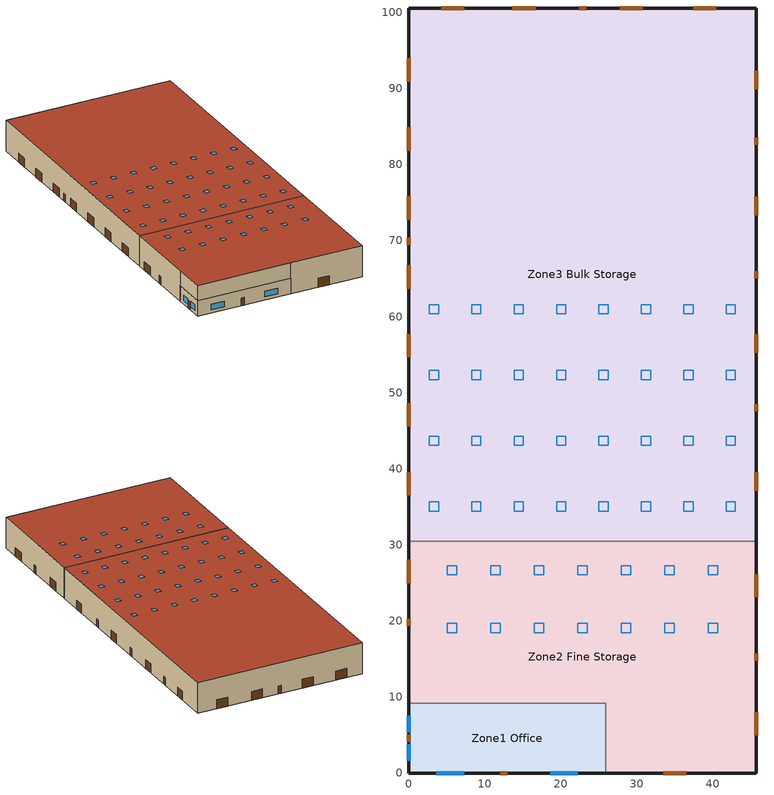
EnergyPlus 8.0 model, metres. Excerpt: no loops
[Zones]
Zone1 Office
 floor ground (ext_slab_6in): 25.91,9.14 25.91,0 0,0 0,9.14 z0
 wall outside (nonres_ext_wall): 0,9.14 0,0 25.91,0 z0:4.27
 wall to Zone2 Fine Storage (Interior Wall): 25.91,0 25.91,9.14 0,9.14 z0:4.27
 window (Window_U_0.45_SHGC_0.38): 3.66,0 7.31,0 / 18.59,0 22.25,0 / 0,7.52 0,5.39 / 0,3.76 0,1.62 z0.91:2.44
 door (Swinging Door_con): 12.04,0 12.95,0 / 0,5.03 0,4.11 z0:2.13
 ceiling to Zone2 Fine Storage (InsulatedCeiling): 25.91,0 25.91,9.14 0,9.14 0,0 z4.27
Zone2 Fine Storage
 floor ground (ext_slab_6in): 45.72,30.48 45.72,0 25.91,0 25.91,9.14 0,9.14 0,30.48 z0
 wall outside (nonres_ext_wall): 25.91,0 45.72,0 45.72,30.48 / 0,30.48 0,9.14 z0:8.53; 0,9.14 0,0 25.91,0 z4.27:8.53
 door (Overhead Door_con): 33.48,0 36.53,0 / 45.72,4.94 45.72,7.99 / 45.72,23.09 45.72,26.14 / 0,28.02 0,24.97 z0:2.44
 door (Swinging Door_con): 0,20.27 0,19.35 / 45.72,14.78 45.72,15.7 z0:2.13
 roof outside (nonres_roof): 45.72,0 45.72,30.48 0,30.48 0,0 z8.53
 skylight (Window_U_0.50_SHGC_0.40): 10.82,18.44 12.04,18.44 12.04,19.66 10.82,19.66 z8.53; 16.54,18.44 17.75,18.44 17.75,19.66 16.54,19.66 z8.53; 22.25,18.44 23.47,18.44 23.47,19.66 22.25,19.66 z8.53; 27.97,18.44 29.18,18.44 29.18,19.66 27.97,19.66 z8.53; 33.68,18.44 34.9,18.44 34.9,19.66 33.68,19.66 z8.53; 39.4,18.44 40.61,18.44 40.61,19.66 39.4,19.66 z8.53; 39.4,26.06 40.61,26.06 40.61,27.28 39.4,27.28 z8.53; 33.68,26.06 34.9,26.06 34.9,27.28 33.68,27.28 z8.53; 27.97,26.06 29.18,26.06 29.18,27.28 27.97,27.28 z8.53; 22.25,26.06 23.47,26.06 23.47,27.28 22.25,27.28 z8.53; 16.54,26.06 17.75,26.06 17.75,27.28 16.54,27.28 z8.53; 10.82,26.06 12.04,26.06 12.04,27.28 10.82,27.28 z8.53; 5.11,26.06 6.32,26.06 6.32,27.28 5.11,27.28 z8.53; 5.11,18.44 6.32,18.44 6.32,19.66 5.11,19.66 z8.53
Zone3 Bulk Storage
 floor ground (ext_slab_6in): 45.72,100.58 45.72,30.48 0,30.48 0,100.58 z0
 wall outside (semiheated_ext_wall): 45.72,30.48 45.72,100.58 0,100.58 0,30.48 z0:8.53
 wall to Zone2 Fine Storage (semiheated_ext_wall): 45.72,30.48 0,30.48 z0:8.53
 door (Overhead Door_semi): 0,93.95 0,90.9 / 0,84.88 0,81.83 / 0,75.82 0,72.77 / 0,66.75 0,63.7 / 0,57.68 0,54.63 / 0,48.61 0,45.57 / 0,39.55 0,36.5 / 45.72,37.09 45.72,39.53 / 45.72,55.27 45.72,57.71 / 45.72,73.32 45.72,75.75 / 45.72,89.89 45.72,92.33 / 40.44,100.58 37.39,100.58 / 30.77,100.58 27.72,100.58 / 16.69,100.58 13.64,100.58 / 7.32,100.58 4.27,100.58 z0:2.44
 door (Swinging Door_semi): 45.72,47.55 45.72,48.46 / 45.72,65.07 45.72,65.99 / 45.72,82.6 45.72,83.51 / 23.35,100.58 22.44,100.58 / 0,70.35 0,69.43 z0:2.13
 roof outside (semiheated_roof): 0,100.58 0,30.48 45.72,30.48 45.72,100.58 z8.53
 skylight (Window_U_0.98_SHGC_0.68): 2.71,34.44 3.93,34.44 3.93,35.66 2.71,35.66 z8.53; 2.71,43.08 3.93,43.08 3.93,44.3 2.71,44.3 z8.53; 2.71,60.35 3.93,60.35 3.93,61.57 2.71,61.57 z8.53; 41.76,43.08 42.97,43.08 42.97,44.3 41.76,44.3 z8.53; 41.76,34.44 42.97,34.44 42.97,35.66 41.76,35.66 z8.53; 41.76,60.35 42.97,60.35 42.97,61.57 41.76,61.57 z8.53; 41.76,51.71 42.97,51.71 42.97,52.93 41.76,52.93 z8.53; 36.18,34.44 37.4,34.44 37.4,35.66 36.18,35.66 z8.53; 36.18,43.08 37.4,43.08 37.4,44.3 36.18,44.3 z8.53; 36.18,51.71 37.4,51.71 37.4,52.93 36.18,52.93 z8.53; 36.18,60.35 37.4,60.35 37.4,61.57 36.18,61.57 z8.53; 30.6,51.71 31.82,51.71 31.82,52.93 30.6,52.93 z8.53; 30.6,43.08 31.82,43.08 31.82,44.3 30.6,44.3 z8.53; 30.6,60.35 31.82,60.35 31.82,61.57 30.6,61.57 z8.53; 30.6,34.44 31.82,34.44 31.82,35.66 30.6,35.66 z8.53; 25.02,60.35 26.24,60.35 26.24,61.57 25.02,61.57 z8.53; 25.02,51.71 26.24,51.71 26.24,52.93 25.02,52.93 z8.53; 25.02,43.08 26.24,43.08 26.24,44.3 25.02,44.3 z8.53; 25.02,34.44 26.24,34.44 26.24,35.66 25.02,35.66 z8.53; 19.44,60.35 20.66,60.35 20.66,61.57 19.44,61.57 z8.53; 19.44,34.44 20.66,34.44 20.66,35.66 19.44,35.66 z8.53; 19.44,51.71 20.66,51.71 20.66,52.93 19.44,52.93 z8.53; 19.44,43.08 20.66,43.08 20.66,44.3 19.44,44.3 z8.53; 13.87,34.44 15.09,34.44 15.09,35.66 13.87,35.66 z8.53; 13.87,43.08 15.09,43.08 15.09,44.3 13.87,44.3 z8.53; 2.71,51.71 3.93,51.71 3.93,52.93 2.71,52.93 z8.53; 13.87,60.35 15.09,60.35 15.09,61.57 13.87,61.57 z8.53; 8.29,34.44 9.51,34.44 9.51,35.66 8.29,35.66 z8.53; 8.29,43.08 9.51,43.08 9.51,44.3 8.29,44.3 z8.53; 8.29,60.35 9.51,60.35 9.51,61.57 8.29,61.57 z8.53; 13.87,51.71 15.09,51.71 15.09,52.93 13.87,52.93 z8.53; 8.29,51.71 9.51,51.71 9.51,52.93 8.29,52.93 z8.53
[Building]
Warehouse: North Axis {deg}=90; Terrain=Urban; Loads Convergence Tolerance Value=0.04; Temperature Convergence Tolerance Value {deltaC}=0.4; Solar Distribution=FullExterior; Maximum Number of Warmup Days=25; Minimum Number of Warmup Days=6
[Site:Location]
Site:Location=Denver-Aurora-Buckley.AFB_CO_USA WMO=724695; Latitude {N+ S-}=39.72; Longitude {W- E+}=-104.75; Time Zone Relative to GMT {GMT+/-}=-7; Elevation {m}=1726
[SizingPeriod:DesignDay] Day of Month=21; Dry-Bulb Temperature Range Modifier Type=DefaultMultipliers; Humidity Condition Type=Wetbulb; Barometric Pressure {Pa}=82237; Rain {Yes/No}=No; Snow on ground {Yes/No}=No; Daylight Savings Time Indicator=No
Name | Month | Day Type | Maximum Dry-Bulb Temperature {C} | Daily Dry-Bulb Temperature Range {C} | Wetbulb at Maximum Dry-Bulb {C} | Wind Speed {m/s} design conditions vs. traditional 6.71 m/s (15 mph) | Wind Direction {Degrees; N=0, S=180} | Solar Model Indicator | Clearness {0.0 to 1.1} | Wind Speed {m/s} design conditions vs. traditional 3.35 m/s (7mph) | ASHRAE Clear Sky Optical Depth for Beam Irradiance (taub) | ASHRAE Clear Sky Optical Depth for Diffuse Irradiance (taud)
Denver-Aurora-Buckley.AFB_CO_USA Ann Htg 99.6% Condns DB | 12 | WinterDesignDay | -17.9 | 0 | -17.9 | 2.5 | 180 | ASHRAEClearSky | 0
Denver-Aurora-Buckley.AFB_CO_USA Ann Clg .4% Condns DB=>MWB | 7 | SummerDesignDay | 33.9 | 14.8 | 15 |  | 30 | ASHRAETau |  | 3.6 | 0.423 | 2.02
[Site:GroundTemperature:BuildingSurface]
12.68, 12.62, 12.65, 12.65, 13.46, 20.37, 21.76, 21.22, 18.64, 13.56, 12.94, 12.75
[Site:WaterMainsTemperature]
Calculation Method=Correlation; Annual Average Outdoor Air Temperature {C}=9.95; Maximum Difference In Monthly Average Outdoor Air Temperatures {deltaC}=23.7
[Material]
Name | Roughness | Thickness {m} | Conductivity {W/m-K} | Density {kg/m3} | Specific Heat {J/kg-K} | Thermal Absorptance | Solar Absorptance | Visible Absorptance | Absorptance:Thermal | Absorptance:Solar
Bulk Storage Products Material | Rough | 2.4384 | 1.442 | 200.231 | 836.8 | 0.9 | 0.7 | 0.7
Steel Frame/Cavity | MediumRough | 0.0889002 | 0.0841162 | 641.379 | 502.08 | 0.9 | 0.7 | 0.7
Interior Wall Addi Insul | MediumRough | 2.54001e-08 | 0.04326 | 22.4258 | 836.8 | 0.9 | 0.7 | 0.7
F07 25mm stucco | Smooth | 0.0254 | 0.72 | 1856 | 840 | 0.9 | 0.7 | 0.7
F08 Metal surface | Smooth | 0.0008 | 45.28 | 7824 | 500
F08 Metal roof surface | Smooth | 0.0008 | 45.28 | 7824 | 500 |  |  |  | 0.9 | 0.77
G01 16mm gypsum board | MediumSmooth | 0.0159 | 0.16 | 800 | 1090
150mm Normalweight concrete floor | MediumRough | 0.1524 | 2.31 | 2322 | 832
[Material:NoMass]
Opaque Door panel_con; Opaque Door panel_semi: MediumRough, 0.475676, 0.9, 0.7, 0.7
Overhead Door_semi Panel: MediumRough, 0.488889, 0.9, 0.7, 0.7
Overhead Door_con Panel: MediumRough, 0.567742, 0.9, 0.7, 0.7
Nonres_Roof_Insulation: MediumSmooth, 4.62235, 0.9, 0.7, 0.7
Semiheated_Roof_Insulation: MediumSmooth, 1.98443, 0.9, 0.7, 0.7
Nonres_Exterior_Wall_Insulation: MediumSmooth, 3.29314, 0.9, 0.7, 0.7
Semiheated_Exterior_Wall_Insulation: MediumSmooth, 1.32943, 0.9, 0.7, 0.7
[Construction]
ext_slab_6in: 150mm Normalweight concrete floor
nonres_roof: F08 Metal roof surface, Nonres_Roof_Insulation
semiheated_roof: F08 Metal roof surface, Semiheated_Roof_Insulation
nonres_ext_wall: F08 Metal surface, Nonres_Exterior_Wall_Insulation, G01 16mm gypsum board
semiheated_ext_wall: F08 Metal surface, Semiheated_Exterior_Wall_Insulation, G01 16mm gypsum board
Window_U_0.98_SHGC_0.68: REF B CLEAR HI 6MM
Window_U_0.50_SHGC_0.40: Glass_2052_LayerAvg, Gap_1_W_0_0038, Glass_2027F_LayerAvg
Swinging Door_con: Opaque Door panel_con
Swinging Door_semi: Opaque Door panel_semi
Overhead Door_semi: Overhead Door_semi Panel
Overhead Door_con: Overhead Door_con Panel
Bulk Storage Products: Bulk Storage Products Material
Interior Wall: F07 25mm stucco, G01 16mm gypsum board, Interior Wall Addi Insul, Steel Frame/Cavity, G01 16mm gypsum board
InsulatedCeiling: Interior Wall Addi Insul, G01 16mm gypsum board
[CONSTRUCTION]
Window_U_0.45_SHGC_0.38, Glass_2532_LayerAvg, Gap_1_W_0_0127, Glass_102_LayerAvg
[WindowMaterial:Glazing] Optical Data Type=SpectralAverage
Name | Thickness {m} | Solar Transmittance at Normal Incidence | Front Side Solar Reflectance at Normal Incidence | Back Side Solar Reflectance at Normal Incidence | Visible Transmittance at Normal Incidence | Front Side Visible Reflectance at Normal Incidence | Back Side Visible Reflectance at Normal Incidence | Infrared Transmittance at Normal Incidence | Front Side Infrared Hemispherical Emissivity | Back Side Infrared Hemispherical Emissivity | Conductivity {W/m-K} | Layer name : CLEAR_3.DAT | Thickness | Solar Transmittance | Solar Front Reflectance | Solar Back Reflectance | Visible Transmittance | Visible Front Reflectance | Visible Back reflectance | IR Transmittance | Front Emissivity | Back Emissivity | Conductivity | Layer name : 86SGP-G.CIG | Layer name : LoE270-4.CIG | Layer name : V51 SR CDF.CPF (Window_U_0.45_SHGC_0.38)
REF B CLEAR HI 6MM | 0.006 | 0.24 | 0.16 | 0.32 | 0.3 | 0.16 | 0.29 | 0 | 0.84 | 0.6 | 0.9
 |  |  |  |  |  |  |  |  |  |  |  | Glass_102_LayerAvg | 0.003048 | 0.833848 | 0.0747638 | 0.0748545 | 0.89926 | 0.082563 | 0.082564 | 0 | 0.84 | 0.84 | 1
 |  |  |  |  |  |  |  |  |  |  |  |  | 0.00837 | 0.507767 | 0.054228 | 0.0544931 | 0.586833 | 0.05805 | 0.058397 | 0 | 0.84 | 0.84 | 1 | Glass_2052_LayerAvg
 |  |  |  |  |  |  |  |  |  |  |  |  | 0.004 | 0.369744 | 0.470069 | 0.340935 | 0.765222 | 0.0546 | 0.073741 | 0 | 0.03675 | 0.84 | 1 |  | Glass_2027F_LayerAvg
 |  |  |  |  |  |  |  |  |  |  |  |  | 0.00306 | 0.340824 | 0.226828 | 0.273232 | 0.543814 | 0.0766 | 0.079448 | 0 | 0.84 | 0.676 | 0.933 |  |  | Glass_2532_LayerAvg
[WindowMaterial:Gas] type=Air
Name | gap name - Air | thickness
 | Gap_1_W_0_0038 | 0.0038
 | Gap_1_W_0_0127 | 0.0127
[Zone] Type=1; Multiplier=1; Ceiling Height {m}=autocalculate; Volume {m3}=autocalculate; Floor Area {m2}=autocalculate; Part of Total Floor Area=Yes
Zone1 Office; Zone2 Fine Storage; Zone3 Bulk Storage
[Daylighting:Controls] Total Daylighting Reference Points=2; Lighting Control Type=2; Maximum Allowable Discomfort Glare Index=22; Minimum Input Power Fraction for Continuous Dimming Control=0.3; Minimum Light Output Fraction for Continuous Dimming Control=0.2; Number of Stepped Control Steps=3; Probability Lighting will be Reset When Needed in Manual Stepped Control=1
Name | X-Coordinate of First Reference Point {m} | Y-Coordinate of First Reference Point {m} | Z-Coordinate of First Reference Point {m} | X-Coordinate of Second Reference Point {m} | Y-Coordinate of Second Reference Point {m} | Z-Coordinate of Second Reference Point {m} | Fraction of Zone Controlled by First Reference Point | Fraction of Zone Controlled by Second Reference Point | Illuminance Setpoint at First Reference Point {lux} | Illuminance Setpoint at Second Reference Point {lux} | Glare Calculation Azimuth Angle of View Direction Clockwise from Zone y-Axis {deg}
Zone2 Fine Storage | 27.8892 | 24.9936 | 0.762 | 3.81 | 24.9936 | 0.762 | 0.25 | 0.25 | 300 | 300 | 0
Zone3 Bulk Storage | 22.9 | 48 | 0 | 22.9 | 34.7 | 0 | 0.25 | 0.25 | 200 | 200 | 0
Zone1 Office | 3.2675 | 4.5718 | 0.762 | 20.4216 | 4.5718 | 0.762 | 0.29 | 0.1 | 375 | 375 | 180
[InternalMass]
Bulk Storage Products Surface: Construction=Bulk Storage Products; Zone=Zone3 Bulk Storage; Surface Area {m2}=6028.45
[People]
Office People: Zone or ZoneList=Zone1 Office; Number of People Schedule=BLDG_OCC_SCH; Number of People Calculation Method=People; Number of People=5; Fraction Radiant=0.3; Sensible Heat Fraction=autocalculate; Activity Level Schedule=Office Activity Schedule; Mean Radiant Temperature Calculation Type=ZoneAveraged
[Lights] Design Level Calculation Method=Watts/Area; Return Air Fraction=0; Fraction Visible=0.18; Fraction Replaceable=1; Return Air Fraction Calculated from Plenum Temperature=No
Name | Zone or ZoneList | Schedule | Watts per Zone Floor Area {W/m2}2}, | Fraction Radiant
Office Lights | Zone1 Office | BLDG_LIGHT_OFFICE_SCH | 8.50349 | 0.37
Fine Storage Area Lights | Zone2 Fine Storage | BLDG_LIGHT_STORAGE_SCH | 7.4271 | 0.42
Bulk Storage Area Lights | Zone3 Bulk Storage | BLDG_LIGHT_STORAGE_SCH | 3.76737 | 0.42
[ElectricEquipment] Design Level Calculation Method=EquipmentLevel
Name | Zone or ZoneList | Schedule | Design Level {W}
Office Plug Load | Zone1 Office | Office_Plug_SCH | 1912.5
Bulk Storage  Plug Load | Zone3 Bulk Storage | Bulk Storage Plug Schedule | 8200.12
[Exterior:Lights] Control Option=AstronomicalClock
Name | Schedule | Design Level {W}
Exterior_Lights_a | Exterior_lighting_schedule_a | 113.8
Exterior_Lights_b | Exterior_lighting_schedule_b_2016 | 3955
Exterior_Lights_c | Exterior_lighting_schedule_c_2016 | 1004.9
[ZoneInfiltration:DesignFlowRate] Temperature Term Coefficient=0; Velocity Squared Term Coefficient=0
Name | Zone or ZoneList | Schedule | Design Flow Rate Calculation Method | Flow per Exterior Surface Area {m3/s-m2} | Constant Term Coefficient | Velocity Term Coefficient | Design Flow Rate {m3/s} | SCHEDULE | Design Volume Flow Rate {m3/s}
Office Infiltration | Zone1 Office | Office Infil Schedule | Flow/ExteriorArea | 0.000220198 | 0 | 0.224
Office Door Infiltration | Zone1 Office | INFIL_Door_Opening_SCH | Flow/Zone |  | 1 | 0 | 0.176508
Fine Storage Infiltration | Zone2 Fine Storage | Fine Sorage Infil Schedule | Flow/ExteriorArea | 0.000225765 | 0 | 0.224
Bulk Storage Infiltration | Zone3 Bulk Storage |  | Flow/Zone |  | 0 | 0.224 |  | Bulk Storage Infil_Base Schedule | 2.33023
[ZoneVentilation:DesignFlowRate] Zone or ZoneList=Zone3 Bulk Storage; Schedule=Always On Schedule; Design Flow Rate Calculation Method=Flow/Zone; Temperature Term Coefficient=0; Velocity Squared Term Coefficient=0; Delta Temperature {deltaC}=-100; Minimum Outdoor Temperature {C}=-100; Maximum Outdoor Temperature {C}=100; Maximum Wind Speed {m/s}=40
Name | Design Flow Rate {m3/s} | Ventilation Type | Fan Pressure Rise {Pa} | Fan Total Efficiency | Constant Term Coefficient | Velocity Term Coefficient | Minimum Indoor Temperature {C} | Maximum Indoor Temperature {C} | Design Volume Flow Rate {m3/s}w
Bulk Storage Ventilation-1 | 37.76 | Exhaust | 31.1361 | 0.51 | 1 | 0 | 29.4444 | 100
Bulk Storage Ventilation-2 |  | Natural |  | 1 | 0 | 0.224 | -73.3333 | 29.4444 | 0.943841
[Sizing:Zone]
Zone3 Bulk Storage: Zone Cooling Design Supply Air Temperature Input Method=SupplyAirTemperature; Zone Cooling Design Supply Air Temperature {C}=12.78; Zone Heating Design Supply Air Temperature Input Method=SupplyAirTemperature; Zone Heating Design Supply Air Temperature {C}=43.3333; Zone Cooling Design Supply Air Humidity Ratio {kg-H2O/kg-air}=0.009; Zone Heating Design Supply Air Humidity Ratio {kg-H2O/kg-air}=0.016; Design Specification Outdoor Air Object=SZ DSOA Zone3 Bulk Storage; Cooling Design Air Flow Method=DesignDay; Cooling Minimum Air Flow per Zone Floor Area {m3/s-m2}=0; Heating Design Air Flow Method=DesignDay; Heating Maximum Air Flow per Zone Floor Area {m3/s-m2}=0; Heating Maximum Air Flow {m3/s}=0
[DesignSpecification:OutdoorAir]
SZ DSOA Zone3 Bulk Storage: Outdoor Air Method=Flow/Area; Outdoor Air Flow per Person {m3/s}=0; outside air flow per zone area {m3/s-m2}=0.000304801; Outdoor Air Flow per Zone {m3/s}=0
[AvailabilityManager:NightCycle] Applicability Schedule=COMPACT HVAC-ALWAYS 1; Fan Schedule=FanSched; Control Type=CycleOnAny; Thermostat Tolerance {deltaC}=1; Cycling Run Time {s}=1800
PSZ-Office Availability; PSZ-Fine Storage Availability
[Zone equipment]
Zone3 Bulk Storage: Zone3UnitHeater, Zone3HiRadiant
[ZoneHVAC:UnitHeater]
Zone3UnitHeater: availability schedule=UnitHeaterAvailability; Supply Air Fan Object Type: August 12, 2013: Changed from Fan:ONOff to Fan:ConstantVolume during V6 to V8 upgrade=Fan:ConstantVolume; Supply Air Fan=Zone3UnitHeaterFan; Maximum Supply Air Flow Rate {m3/s}=autosize; Fan Control Type=OnOff; Heating Coil=Zone3UnitHeaterHeatingCoil; Heating Convergence Tolerance=0.001
[ZoneHVAC:HighTemperatureRadiant]
Zone3HiRadiant: availability schedule=Always Off Schedule; Zone=Zone3 Bulk Storage; Maximum Power Input {W}=autosize; Fuel Type=NaturalGas; Combustion Efficiency=0.7925; Fraction of Input Converted to Radiant Energy=0.8; Fraction of Input Converted to Latent Energy=0; Fraction of Input that Is Lost=0; Temperature Control Type=OperativeTemperature; Heating Throttling Range {deltaC}=2; Heating Setpoint Temperature Schedule=Bulk Storage Heating Setpoint Schedule; Fraction of Radiant Energy Incident on People=0.05; Surface 1=Bulk Storage Right Wall; Fraction of Radiant Energy to Surface 1=0.05; Surface 2=Bulk Storage Rear Wall; Fraction of Radiant Energy to Surface 2=0.05; Surface 3=Bulk Storage Left Wall; Fraction of Radiant Energy to Surface 3=0.05; Surface 4=Bulk Storage Floor; Fraction of Radiant Energy to Surface 4=0.8
[ZoneControl:Thermostat]
Zone 3 Thermostat: Zone or ZoneList=Zone3 Bulk Storage; Control Type Schedule=ZoneControlSchedule; Control 1=Heating Setpoint with SB
[ThermostatSetpoint:SingleHeating]
Heating Setpoint with SB: Setpoint Temperature Schedule=Bulk Storage Heating Setpoint Schedule
[Coil:Heating:Gas]
Zone3UnitHeaterHeatingCoil: Availability Schedule=Zone3HeatingCoilAvailability; Gas Burner Efficiency of the Coil=0.8; Nominal Capacity {W}=autosize; Parasitic Electric Load {W}=0; Parasitic Gas Load {W}!- Parasitic Gas Load {W}!- Parasitic Gas Load {W}=0
[Fan:ConstantVolume]
Zone3UnitHeaterFan: Availability Schedule=COMPACT HVAC-ALWAYS 1; Fan Efficiency=0.536; Pressure Rise {Pa}=49.8; Maximum Flow Rate {m3/s}=autosize; Motor Efficiency=0.825; Motor In Airstream Fraction=1
[EnergyManagementSystem:Sensor]
Name | Output:Variable or Output:Meter | Output:Variable or Output:Meter Index Key | Output:Variable or Output:Meter Index Key Name,
OAT_F | Site Outdoor Air Drybulb Temperature
OAwb_F | Site Outdoor Air Wetbulb Temperature | *
PSZ_Office_OASch; PSZ_Fine_OASch | Schedule Value |  | MinOA_MotorizedDamper_Sched
PSZ_Office_DAT_Rqd | System Node Setpoint Temperature | PSZ-Office Air Loop Outlet
PSZ_Fine_DAT_Rqd | System Node Setpoint Temperature | PSZ-Fine Storage Air Loop Outlet
Zone1_Office_Occ_Sensor | People Occupant Count | Office People
Zone3_Bulk_Storage_LSr | Zone Lights Electric Power | Zone3 Bulk Storage
[EnergyManagementSystem:InternalVariable]
Zone3_Bulk_Storage_Area: Internal Data Index Key=Zone3 Bulk Storage; Internal Data Type=Zone Floor Area
[EnergyManagementSystem:Actuator]
Name | Actuated Component Unique | Actuated Component Type | Actuated Component Control Type
PSZ_Office_Timestep_Econ_Eff | PSZ_Office_Timestep_Econ_Eff_SCH | Schedule:Constant | Schedule Value
PSZ_Fine_Timestep_Econ_Eff | PSZ_Fine_Timestep_Econ_Eff_SCH | Schedule:Constant | Schedule Value
Zone1_Office_Light_Actuator | Office Lights | Lights | Electric Power Level
Zone2_Fine_Storage_Light_Actuator | Fine Storage Area Lights | Lights | Electric Power Level
Zone3_Bulk_Storage_Light_Actuator | Bulk Storage Area Lights | Lights | Electric Power Level
[EnergyManagementSystem:GlobalVariable]
PSZ_Office_FanPwrExponent; PSZ_Office_Stage1Speed; PSZ_Office_Stage2Speed; PSZ_Office_HeatSpeed; PSZ_Office_VenSpeed; PSZ_Office_Number_of_Stages
PSZ_Fine_FanPwrExponent; PSZ_Fine_Stage1Speed; PSZ_Fine_Stage2Speed; PSZ_Fine_HeatSpeed; PSZ_Fine_VenSpeed; PSZ_Fine_Number_of_Stages
[EnergyManagementSystem:Program]
PSZ_Office_Economizer_CTRL_Prog: SET PSZ_Office_Timestep_Econ_Eff = 0.7; SET PSZ_Office_MaxE = 0.7; SET PSZ_Office_DAT_Rqd = (PSZ_Office_DAT_Rqd*1.8) +32; SET OAT_F = (OAT_F*1.8) +32; SET OAwb_F = (OAwb_F*1.8) +32; IF PSZ_Office_OAFlowMass > (PSZ_Office_OADesignMass * PSZ_Office_OASch); SET PSZ_Office_Econo_Active = 1; ELSE; SET PSZ_Office_Econo_Active = 0; ENDIF; SET PSZ_Office_dT_Needed = 75 - PSZ_Office_DAT_Rqd; SET PSZ_Office_Cool_Des_dT = ((98*0.15) + (75*(1-0.15))) - 55; SET PSZ_Office_Cool_Load = PSZ_Office_dT_Needed/ PSZ_Office_Cool_Des_dT; IF PSZ_Office_Cool_Load > 1; SET PSZ_Office_Cool_Load = 1; ELSEIF PSZ_Office_Cool_Load < 0; SET PSZ_Office_Cool_Load = 0; ENDIF; IF PSZ_Office_Econo_Active == 1; SET PSZ_Office_Stage = PSZ_Office_Number_of_Stages; IF PSZ_Office_Stage == 2; IF PSZ_Office_Cool_Load < 0.6; SET PSZ_Office_Timestep_Econ_Eff = PSZ_Office_MaxE; ELSE; SET PSZ_Office_ECO_Eff = 0-2.18919863612305; SET PSZ_Office_ECO_Eff = PSZ_Office_ECO_Eff + (0-0.674461284910428 * PSZ_Office_Cool_Load); SET PSZ_Office_ECO_Eff = PSZ_Office_ECO_Eff + (0.000459106275872404 * (OAT_F^2)); SET PSZ_Office_ECO_Eff = PSZ_Office_ECO_Eff + (0-0.00000484778537945252 * (OAT_F^3)); SET PSZ_Office_ECO_Eff = PSZ_Office_ECO_Eff + (0.182915713033586 * OAwb_F); SET PSZ_Office_ECO_Eff = PSZ_Office_ECO_Eff + (0-0.00382838660261133 * (OAwb_F^2)); SET PSZ_Office_ECO_Eff = PSZ_Office_ECO_Eff + (0.0000255567460240583 * (OAwb_F^3)); SET PSZ_Office_Timestep_Econ_Eff = PSZ_Office_ECO_Eff; ENDIF; ELSE; SET PSZ_Office_ECO_Eff = 2.36337942464462; SET PSZ_Office_ECO_Eff = PSZ_Office_ECO_Eff + (0-0.409939515512619 * PSZ_Office_Cool_Load); SET PSZ_Office_ECO_Eff = PSZ_Office_ECO_Eff + (0-0.0565205596792225 * OAwb_F); SET PSZ_Office_ECO_Eff = PSZ_Office_ECO_Eff + (0-0.0000632612294169389 * (OAT_F^2)); SET PSZ_Office_Timestep_Econ_Eff = PSZ_Office_ECO_Eff + (0.000571724868775081 * (OAwb_F^2)); ENDIF; IF PSZ_Office_Timestep_Econ_Eff > PSZ_Office_MaxE; SET PSZ_Office_Timestep_Econ_Eff = PSZ_Office_MaxE; ELSEIF PSZ_Office_Timestep_Econ_Eff < (PSZ_Office_OADesignMass * PSZ_Office_OASch); SET PSZ_Office_Timestep_Econ_Eff = (PSZ_Office_OADesignMass * PSZ_Office_OASch); ENDIF; ENDIF
PSZ_Office_Set_Fan_Par: IF PSZ_Office_Number_of_Stages == 1; Return; ENDIF; SET PSZ_Office_FanPwrExponent = 2.2; SET PSZ_Office_OAFrac = PSZ_Office_OAFlowMass/PSZ_Office_DesignFlowMass; IF  PSZ_Office_OAFrac < 0.66; SET PSZ_Office_VenSpeed = 0.66; SET PSZ_Office_Stage1Speed = 0.66; ELSE; SET PSZ_Office_VenSpeed = PSZ_Office_OAFrac; SET PSZ_Office_Stage1Speed = PSZ_Office_OAFrac; ENDIF; SET PSZ_Office_Stage2Speed = 1.0; SET PSZ_Office_HeatSpeed = 1.0
PSZ_Office_Fan_Control: IF PSZ_Office_Number_of_Stages == 1; Return; ENDIF; IF PSZ_Office_HeatingRTF > 0; SET PSZ_Office_Heating = PSZ_Office_HeatingRTF; SET PSZ_Office_Ven = 1 - PSZ_Office_HeatingRTF; SET PSZ_Office_Eco = 0; SET PSZ_Office_Stage1 = 0; SET PSZ_Office_Stage2 = 0; ELSE; SET PSZ_Office_Heating = 0; SET PSZ_Office_EcoSpeed = PSZ_Office_VenSpeed; IF PSZ_Office_SpeedRatio == 0; IF PSZ_Office_RTF > 0; SET PSZ_Office_Stage1 = PSZ_Office_RTF; SET PSZ_Office_Stage2 = 0; SET PSZ_Office_Ven = 1-PSZ_Office_RTF; SET PSZ_Office_Eco = 0; IF PSZ_Office_OAFlowMass > (PSZ_Office_OADesignMass * PSZ_Office_OASch); SET PSZ_Office_Stage1Speed = 1.0; ENDIF; ELSE; SET PSZ_Office_Stage1 = 0; SET PSZ_Office_Stage2 = 0; IF PSZ_Office_OAFlowMass > (PSZ_Office_OADesignMass * PSZ_Office_OASch); SET PSZ_Office_Eco = 1.0; SET PSZ_Office_Ven = 0; SET PSZ_Office_Exp_DAT = PSZ_Office_DAT_Rqd - (1-PSZ_Office_VenSpeed) * ZONE1 OFFICE_Temp; SET PSZ_Office_Exp_DAT = PSZ_Office_Exp_DAT/PSZ_Office_VenSpeed; IF OAT_F > PSZ_Office_Exp_DAT; SET PSZ_Office_EcoSpeed = PSZ_Office_Stage2Speed; ENDIF; ELSE; SET PSZ_Office_Eco = 0; SET PSZ_Office_Ven = 1.0; ENDIF; ENDIF; ELSE; SET PSZ_Office_Stage1 = 1- PSZ_Office_SpeedRatio; SET PSZ_Office_Stage2 = PSZ_Office_SpeedRatio; SET PSZ_Office_Ven = 0; SET PSZ_Office_Eco = 0; IF PSZ_Office_OAFlowMass > (PSZ_Office_OADesignMass * PSZ_Office_OASch); SET PSZ_Office_Stage1Speed = 1.0; ENDIF; ENDIF; ENDIF; SET PSZ_Office_FPR = PSZ_Office_Ven * (PSZ_Office_VenSpeed ^ PSZ_Office_FanPwrExponent); SET PSZ_Office_FPR_0 = PSZ_Office_Eco * (PSZ_Office_EcoSpeed ^ PSZ_Office_FanPwrExponent); SET PSZ_Office_FPR = PSZ_Office_FPR_0 + PSZ_Office_FPR; SET PSZ_Office_FPR_1 = PSZ_Office_Stage1 * (PSZ_Office_Stage1Speed ^ PSZ_Office_FanPwrExponent); SET PSZ_Office_FPR = PSZ_Office_FPR + PSZ_Office_FPR_1; SET PSZ_Office_FPR_2 = PSZ_Office_Stage2 * (PSZ_Office_Stage2Speed ^ PSZ_Office_FanPwrExponent); SET PSZ_Office_FPR = PSZ_Office_FPR + PSZ_Office_FPR_2; SET PSZ_Office_FPR_3 = PSZ_Office_Heating * (PSZ_Office_HeatSpeed ^ PSZ_Office_FanPwrExponent); SET PSZ_Office_FanPwrRatio = PSZ_Office_FPR +  PSZ_Office_FPR_3; SET PSZ_Office_Fan_Pressure = PSZ_Office_Fan_DesignPressure * PSZ_Office_FanPwrRatio
PSZ_Office_Set_Number_of_Stages: SET PSZ_OFFICE_Number_of_Stages =  1
PSZ_Fine_Economizer_CTRL_Prog: SET PSZ_Fine_Timestep_Econ_Eff = 0.7; SET PSZ_Fine_MaxE = 0.7; SET PSZ_Fine_DAT_Rqd = (PSZ_Fine_DAT_Rqd*1.8) +32; SET OAT_F = (OAT_F*1.8) +32; SET OAwb_F = (OAwb_F*1.8) +32; IF PSZ_Fine_OAFlowMass > (PSZ_Fine_OADesignMass * PSZ_Fine_OASch); SET PSZ_Fine_Econo_Active = 1; ELSE; SET PSZ_Fine_Econo_Active = 0; ENDIF; SET PSZ_Fine_dT_Needed = 75 - PSZ_Fine_DAT_Rqd; SET PSZ_Fine_Cool_Des_dT = ((98*0.15) + (75*(1-0.15))) - 55; SET PSZ_Fine_Cool_Load = PSZ_Fine_dT_Needed/ PSZ_Fine_Cool_Des_dT; IF PSZ_Fine_Cool_Load > 1; SET PSZ_Fine_Cool_Load = 1; ELSEIF PSZ_Fine_Cool_Load < 0; SET PSZ_Fine_Cool_Load = 0; ENDIF; IF PSZ_Fine_Econo_Active == 1; SET PSZ_Fine_Stage = PSZ_Fine_Number_of_Stages; IF PSZ_Fine_Stage == 2; IF PSZ_Fine_Cool_Load < 0.6; SET PSZ_Fine_Timestep_Econ_Eff = PSZ_Fine_MaxE; ELSE; SET PSZ_Fine_ECO_Eff = 0-2.18919863612305; SET PSZ_Fine_ECO_Eff = PSZ_Fine_ECO_Eff + (0-0.674461284910428 * PSZ_Fine_Cool_Load); SET PSZ_Fine_ECO_Eff = PSZ_Fine_ECO_Eff + (0.000459106275872404 * (OAT_F^2)); SET PSZ_Fine_ECO_Eff = PSZ_Fine_ECO_Eff + (0-0.00000484778537945252 * (OAT_F^3)); SET PSZ_Fine_ECO_Eff = PSZ_Fine_ECO_Eff + (0.182915713033586 * OAwb_F); SET PSZ_Fine_ECO_Eff = PSZ_Fine_ECO_Eff + (0-0.00382838660261133 * (OAwb_F^2)); SET PSZ_Fine_ECO_Eff = PSZ_Fine_ECO_Eff + (0.0000255567460240583 * (OAwb_F^3)); SET PSZ_Fine_Timestep_Econ_Eff = PSZ_Fine_ECO_Eff; ENDIF; ELSE; SET PSZ_Fine_ECO_Eff = 2.36337942464462; SET PSZ_Fine_ECO_Eff = PSZ_Fine_ECO_Eff + (0-0.409939515512619 * PSZ_Fine_Cool_Load); SET PSZ_Fine_ECO_Eff = PSZ_Fine_ECO_Eff + (0-0.0565205596792225 * OAwb_F); SET PSZ_Fine_ECO_Eff = PSZ_Fine_ECO_Eff + (0-0.0000632612294169389 * (OAT_F^2)); SET PSZ_Fine_Timestep_Econ_Eff = PSZ_Fine_ECO_Eff + (0.000571724868775081 * (OAwb_F^2)); ENDIF; IF PSZ_Fine_Timestep_Econ_Eff > PSZ_Fine_MaxE; SET PSZ_Fine_Timestep_Econ_Eff = PSZ_Fine_MaxE; ELSEIF PSZ_Fine_Timestep_Econ_Eff < (PSZ_Fine_OADesignMass * PSZ_Fine_OASch); SET PSZ_Fine_Timestep_Econ_Eff = (PSZ_Fine_OADesignMass * PSZ_Fine_OASch); ENDIF; ENDIF
PSZ_Fine_Set_Fan_Par: IF PSZ_Fine_Number_of_Stages == 1; Return; ENDIF; SET PSZ_Fine_FanPwrExponent = 2.2; SET PSZ_Fine_OAFrac = PSZ_Fine_OAFlowMass/PSZ_Fine_DesignFlowMass; IF  PSZ_Fine_OAFrac < 0.66; SET PSZ_Fine_VenSpeed = 0.66; SET PSZ_Fine_Stage1Speed = 0.66; ELSE; SET PSZ_Fine_VenSpeed = PSZ_Fine_OAFrac; SET PSZ_Fine_Stage1Speed = PSZ_Fine_OAFrac; ENDIF; SET PSZ_Fine_Stage2Speed = 1.0; SET PSZ_Fine_HeatSpeed = 1.0
PSZ_Fine_Fan_Control: IF PSZ_Fine_Number_of_Stages == 1; Return; ENDIF; IF PSZ_Fine_HeatingRTF > 0; SET PSZ_Fine_Heating = PSZ_Fine_HeatingRTF; SET PSZ_Fine_Ven = 1 - PSZ_Fine_HeatingRTF; SET PSZ_Fine_Eco = 0; SET PSZ_Fine_Stage1 = 0; SET PSZ_Fine_Stage2 = 0; ELSE; SET PSZ_Fine_Heating = 0; SET PSZ_Fine_EcoSpeed = PSZ_Fine_VenSpeed; IF PSZ_Fine_SpeedRatio == 0; IF PSZ_Fine_RTF > 0; SET PSZ_Fine_Stage1 = PSZ_Fine_RTF; SET PSZ_Fine_Stage2 = 0; SET PSZ_Fine_Ven = 1-PSZ_Fine_RTF; SET PSZ_Fine_Eco = 0; IF PSZ_Fine_OAFlowMass > (PSZ_Fine_OADesignMass * PSZ_Fine_OASch); SET PSZ_Fine_Stage1Speed = 1.0; ENDIF; ELSE; SET PSZ_Fine_Stage1 = 0; SET PSZ_Fine_Stage2 = 0; IF PSZ_Fine_OAFlowMass > (PSZ_Fine_OADesignMass * PSZ_Fine_OASch); SET PSZ_Fine_Eco = 1.0; SET PSZ_Fine_Ven = 0; SET PSZ_Fine_Exp_DAT = PSZ_Fine_DAT_Rqd - (1-PSZ_Fine_VenSpeed) * ZONE2 FINE STORAGE_Temp; SET PSZ_Fine_Exp_DAT = PSZ_Fine_Exp_DAT/PSZ_Fine_VenSpeed; IF OAT_F > PSZ_Fine_Exp_DAT; SET PSZ_Fine_EcoSpeed = PSZ_Fine_Stage2Speed; ENDIF; ELSE; SET PSZ_Fine_Eco = 0; SET PSZ_Fine_Ven = 1.0; ENDIF; ENDIF; ELSE; SET PSZ_Fine_Stage1 = 1- PSZ_Fine_SpeedRatio; SET PSZ_Fine_Stage2 = PSZ_Fine_SpeedRatio; SET PSZ_Fine_Ven = 0; SET PSZ_Fine_Eco = 0; IF PSZ_Fine_OAFlowMass > (PSZ_Fine_OADesignMass * PSZ_Fine_OASch); SET PSZ_Fine_Stage1Speed = 1.0; ENDIF; ENDIF; ENDIF; SET PSZ_Fine_FPR = PSZ_Fine_Ven * (PSZ_Fine_VenSpeed ^ PSZ_Fine_FanPwrExponent); SET PSZ_Fine_FPR = PSZ_Fine_FPR + PSZ_Fine_Eco * (PSZ_Fine_EcoSpeed ^ PSZ_Fine_FanPwrExponent); SET PSZ_Fine_FPR_1 = PSZ_Fine_Stage1 * (PSZ_Fine_Stage1Speed ^ PSZ_Fine_FanPwrExponent); SET PSZ_Fine_FPR = PSZ_Fine_FPR + PSZ_Fine_FPR_1; SET PSZ_Fine_FPR_2 = PSZ_Fine_Stage2 * (PSZ_Fine_Stage2Speed ^ PSZ_Fine_FanPwrExponent); SET PSZ_Fine_FPR = PSZ_Fine_FPR + PSZ_Fine_FPR_2; SET PSZ_Fine_FPR_3 = PSZ_Fine_Heating * (PSZ_Fine_HeatSpeed ^ PSZ_Fine_FanPwrExponent); SET PSZ_Fine_FanPwrRatio = PSZ_Fine_FPR +  PSZ_Fine_FPR_3; SET PSZ_Fine_Fan_Pressure = PSZ_Fine_Fan_DesignPressure * PSZ_Fine_FanPwrRatio
PSZ_Fine_Set_Number_of_Stages: SET PSZ_FINE_Number_of_Stages =  1
SET_Zone1_Office_Light_EMS_Program: SET Zone1_Office_LSr_IP=0.093*Zone1_Office_LSr/Zone1_Office_Area; IF (Zone1_Office_Occ_Sensor <= 0) && (Zone1_Office_LSr_IP >= 0.02); SET Zone1_Office_Light_Actuator = 0.02*Zone1_Office_Area/0.09290304; ELSE; SET Zone1_Office_Light_Actuator = NULL; ENDIF
SET_Zone2_Fine_Storage_Light_EMS_Program: SET Zone2_Fine_Storage_LSr_IP=0.093*Zone2_Fine_Storage_LSr/Zone2_Fine_Storage_Area; IF (Zone1_Office_Occ_Sensor <= 0) && (Zone2_Fine_Storage_LSr_IP >= 0.02); SET Zone2_Fine_Storage_Light_Actuator = 0.02*Zone2_Fine_Storage_Area/0.09290304; ELSE; SET Zone2_Fine_Storage_Light_Actuator = NULL; ENDIF
SET_Zone3_Bulk_Storage_Light_EMS_Program: SET Zone3_Bulk_Storage_LSr_IP=0.093*Zone3_Bulk_Storage_LSr/Zone3_Bulk_Storage_Area; IF (Zone1_Office_Occ_Sensor <= 0) && (Zone3_Bulk_Storage_LSr_IP >= 0.02); SET Zone3_Bulk_Storage_Light_Actuator = 0.02*Zone3_Bulk_Storage_Area/0.09290304; ELSE; SET Zone3_Bulk_Storage_Light_Actuator = NULL; ENDIF
[EnergyManagementSystem:ProgramCallingManager]
PSZ_Office_Set_Number_of_Stages_CallingManager: BeginNewEnvironment; PSZ_Office_Set_Number_of_Stages
PSZ_Office_ECO_Manager: InsideHVACSystemIterationLoop; PSZ_Office_Economizer_CTRL_Prog
PSZ_Office_Fan_Parameter_manager: BeginNewEnvironment; PSZ_Office_Set_Fan_Par
PSZ_Office_Fan_Main_Manager: BeginTimestepBeforePredictor; PSZ_Office_Fan_Control
PSZ_Fine_Set_Number_of_Stages_CallingManager: BeginNewEnvironment; PSZ_Fine_Set_Number_of_Stages
PSZ_Fine_ECO_Manager: InsideHVACSystemIterationLoop; PSZ_Fine_Economizer_CTRL_Prog
PSZ_Fine_Fan_Parameter_manager: BeginNewEnvironment; PSZ_Fine_Set_Fan_Par
PSZ_Fine_Fan_Main_Manager: BeginTimestepBeforePredictor; PSZ_Fine_Fan_Control
SET_Zone1_Office_Light_EMS_Program_Prog_Manager: BeginTimestepBeforePredictor; SET_Zone1_Office_Light_EMS_Program
SET_Zone2_Fine_Storage_Light_EMS_Program_Prog_Manager: BeginTimestepBeforePredictor; SET_Zone2_Fine_Storage_Light_EMS_Program
SET_Zone3_Bulk_Storage_Light_EMS_Program_Prog_Manager: BeginTimestepBeforePredictor; SET_Zone3_Bulk_Storage_Light_EMS_Program
[Schedule:Day:Hourly]
Office Infiltration WD; Fine Storage INFIL WD: 1, 1, 1, 1, 1, 1, 1, 1.25, 1.25, 0.5, 0.5, 0.5, 0.5, 0.5, 0.5, 0.5, 1.25, 1.25, 1, 1, 1, 1, 1, 1
Office Infiltration WEH; Fine Storage INFIL WEH; SYS Day   1: 1, 1, 1, 1, 1, 1, 1, 1, 1, 1, 1, 1, 1, 1, 1, 1, 1, 1, 1, 1, 1, 1, 1, 1
Bulk Storage PLUG WD: 0.25, 0.25, 0.25, 0.25, 0.25, 0.25, 0.25, 0.25, 1, 1, 1, 1, 0.25, 1, 1, 1, 1, 0.25, 0.25, 0.25, 0.25, 0.25, 0.25, 0.25
Bulk Storage PLUG WEH: 0, 0, 0, 0, 0, 0, 0, 0, 0, 0, 0, 0, 0, 0, 0, 0, 0, 0, 0, 0, 0, 0, 0, 0
Bulk Storage INFIL_Base WD: 0.765, 0.765, 0.765, 0.765, 0.765, 0.765, 0.765, 0.765, 1, 1, 1, 1, 0.765, 1, 1, 1, 1, 0.765, 0.765, 0.765, 0.765, 0.765, 0.765, 0.765
Bulk Storage INFIL_Base WEH: 0.765, 0.765, 0.765, 0.765, 0.765, 0.765, 0.765, 0.765, 0.765, 0.765, 0.765, 0.765, 0.765, 0.765, 0.765, 0.765, 0.765, 0.765, 0.765, 0.765, 0.765, 0.765, 0.765, 0.765
[Schedule:Compact]
Office_Plug_SCH: Through: 12/31, For: SummerDesignDay, Until: 24:00, 1, For: WinterDesignDay, Until: 24:00, 0, For: Weekdays Saturday, Until: 06:00, 0.245687, Until: 07:00, 0.287852, Until: 08:00, 0.479753, Until: 12:00, 0.959505, Until: 13:00, 0.901935, Until: 17:00, 0.959505, Until: 18:00, 0.479753, Until: 24:00, 0.245687, For: AllOtherDays, Until: 24:00, 0.245687
BLDG_LIGHT_OFFICE_SCH: Through: 12/31, For: Weekdays Saturday, Until: 6:00, 0.18, Until: 7:00, 0.187889, Until: 8:00, 0.343101, Until: 12:00, 0.629018, Until: 13:00, 0.555497, Until: 17:00, 0.629018, Until: 18:00, 0.498313, Until: 24:00, 0.18, For: SummerDesignDay, Until: 24:00, 1, For: WinterDesignDay, Until: 24:00, 0, For: Sunday Holidays AllOtherDays, Until: 24:00, 0.18
BLDG_LIGHT_STORAGE_SCH: Through: 12/31, For: Weekdays Saturday, Until: 7:00, 0.1, Until: 8:00, 0.6, Until: 9:00, 0.75, Until: 16:00, 0.85, Until: 17:00, 0.75, Until: 18:00, 0.6, Until: 24:00, 0.1, For: SummerDesignDay, Until: 24:00, 1, For: WinterDesignDay, Until: 24:00, 0, For: Sunday Holidays AllOtherDays, Until: 24:00, 0.1
BLDG_OCC_SCH: Through: 12/31, For: Weekdays Saturday WinterDesignDay, Until: 06:00, 0, Until: 07:00, 0.11, Until: 08:00, 0.21, Until: 12:00, 1, Until: 13:00, 0.53, Until: 17:00, 1, Until: 18:00, 0.32, Until: 24:00, 0, For: SummerDesignDay, Until: 06:00, 1e-09, Until: 07:00, 0.11, Until: 08:00, 0.21, Until: 12:00, 1, Until: 13:00, 0.53, Until: 17:00, 1, Until: 18:00, 0.32, Until: 24:00, 1e-09, For: Sunday Holidays AllOtherDays, Until: 24:00, 0
Office Activity Schedule: Through: 12/31, For: AllDays, Until: 24:00, 131.85
FanSched: Through: 12/31, For: WeekDays Saturday CustomDay1 CustomDay2, Until: 7:00, 0, Until: 18:00, 1, Until: 24:00, 0, For: Sunday Holiday, Until: 24:00, 0, For: SummerDesignDay, Until: 24:00, 1, For: WinterDesignDay, Until: 24:00, 1
MinOA_MotorizedDamper_Sched: Through: 12/31, For: WeekDays Saturday CustomDay1 CustomDay2, Until: 8:00, 0, Until: 18:00, 1, Until: 24:00, 0, For: Sunday Holiday, Until: 24:00, 0, For: SummerDesignDay, Until: 24:00, 1, For: WinterDesignDay, Until: 24:00, 1
Bulk Storage Heating Setpoint Schedule: Through: 12/31, For: AllDays, Until: 24:00, 10
ZoneControlSchedule; COMPACT HVAC-ALWAYS 1: Through: 12/31, For: AllDays, Until: 24:00, 1
Always Off Schedule: THROUGH: 12/31, FOR: AllDays, UNTIL: 24:00, 0
Always On Schedule: THROUGH: 12/31, FOR: AllDays, UNTIL: 24:00, 1
INFIL_Door_Opening_SCH: Through: 12/31, For: Weekdays, Until: 06:00, 0, Until: 07:00, 0.131, Until: 08:00, 1, Until: 12:00, 0.131, Until: 13:00, 1, Until: 17:00, 0.131, Until: 18:00, 1, Until: 19:00, 0.131, Until: 24:00, 0, For: Saturday Sunday Holidays AllOtherDays, Until: 24:00, 0
Exterior_lighting_schedule_a: Through:12/31, For:AllDays, Until: 06:00, 0, Until: 24:00, 1
Exterior_lighting_schedule_b_2016: Through:12/31, For:AllDays, Until: 06:00, 0.5, Until: 24:00, 1
Exterior_lighting_schedule_c_2016: Through:12/31, For:AllDays, Until: 06:00, 0.5, Until: 20:00, 1, Until: 24:00, 0.5
[Schedule:Week:Daily]
Office Infil Wk Schedule: Office Infiltration WEH, Office Infiltration WD, Office Infiltration WD, Office Infiltration WD, Office Infiltration WD, Office Infiltration WD, Office Infiltration WD, Office Infiltration WEH, Office Infiltration WD, Office Infiltration WD, Office Infiltration WD, Office Infiltration WD
Bulk Storage Plug Wk Schedule: Bulk Storage PLUG WEH, Bulk Storage PLUG WD, Bulk Storage PLUG WD, Bulk Storage PLUG WD, Bulk Storage PLUG WD, Bulk Storage PLUG WD, Bulk Storage PLUG WD, Bulk Storage PLUG WEH, Bulk Storage PLUG WD, Bulk Storage PLUG WD, Bulk Storage PLUG WD, Bulk Storage PLUG WD
Fine Storage Infil Wk Schedule: Fine Storage INFIL WEH, Fine Storage INFIL WD, Fine Storage INFIL WD, Fine Storage INFIL WD, Fine Storage INFIL WD, Fine Storage INFIL WD, Fine Storage INFIL WD, Fine Storage INFIL WEH, Fine Storage INFIL WD, Fine Storage INFIL WD, Fine Storage INFIL WD, Fine Storage INFIL WD
Bulk Storage Infil_Base Wk Schedule: Bulk Storage INFIL_Base WEH, Bulk Storage INFIL_Base WD, Bulk Storage INFIL_Base WD, Bulk Storage INFIL_Base WD, Bulk Storage INFIL_Base WD, Bulk Storage INFIL_Base WD, Bulk Storage INFIL_Base WD, Bulk Storage INFIL_Base WEH, Bulk Storage INFIL_Base WD, Bulk Storage INFIL_Base WD, Bulk Storage INFIL_Base WD, Bulk Storage INFIL_Base WD
SYS-ON: SYS Day   1, SYS Day   1, SYS Day   1, SYS Day   1, SYS Day   1, SYS Day   1, SYS Day   1, SYS Day   1, SYS Day   1, SYS Day   1, SYS Day   1, SYS Day   1
[Schedule:Year]
Office Infil Schedule: Office Infil Wk Schedule, 1, 1, 12, 31
Bulk Storage Plug Schedule: Bulk Storage Plug Wk Schedule, 1, 1, 12, 31
Fine Sorage Infil Schedule: Fine Storage Infil Wk Schedule, 1, 1, 12, 31
Bulk Storage Infil_Base Schedule: Bulk Storage Infil_Base Wk Schedule, 1, 1, 12, 31
UnitHeaterAvailability; Zone3HeatingCoilAvailability: SYS-ON, 1, 1, 12, 31
[Schedule:Constant]
PSZ_Office_Timestep_Econ_Eff_SCH; PSZ_Fine_Timestep_Econ_Eff_SCH: Fraction, 0.7
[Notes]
The 90.1 Prototype Building Models were developed by Pacific Northwest National Laboratory (PNNL),
under contract with the U.S. Department of Energy (DOE).  These building models were derived from
DOE’s Commercial Reference Building Models with modifications based on input from the ASHRAE Standard 90.1 committee,
the Advanced Energy Design Guide series, and building industry experts.
The prototypes models were developed to quantify energy saving impacts from
newly published editions of ASHRAE Standard 90.1.  The basic building descriptions can be found in the Scorecards
posted at this website.  Detailed descriptions of the prototype model development and addenda modeling
strategies can be found in the following  reports:
"Achieving 30% Goal: Energy and Cost Saving Analysis of ASHRAE/IES Standard 90.1-2010."
"Enhancements to ASHRAE Standard 90.1 Prototype Building Models"
"Energy Savings Analysis: ANSI/ASHRAE/IES Standard 90.1-2016"
"ANSI/ASHRAE/IES Standard 90.1-2013 Determination of Energy Savings: Quantitative Analysis"
BEGIN ECONOMIZER MAP
Economizer Name, DX COIL Name
PSZ-Office OA Controller, PSZ-OFFICE COOLING COIL
PSZ-Fine Storage OA Controller, PSZ-Fine Storage Cooling Coil
END ECONOMIZER MAP
BEGIN EMS PROGRAM MAP
EMS PROGRAM, DX COIL Name
PSZ_Office, PSZ-OFFICE COOLING COIL
PSZ_Fine, PSZ-Fine Storage Cooling Coil
END EMS PROGRAM MAP
WeatherFile:  USA_CO_Denver-Aurora-Buckley.AFB.724695_TMY3.epw
GPARM parameters as input:
Case = DOE.determination2016_Warehouse_STD2016_Boise
weatherfile = USA_CO_Denver-Aurora-Buckley.AFB.724695_TMY3.epw
ground_tempt = Zone5B_semiheated_R0_0ftV_Warehouse_Denver_STD2016.gtp
avg_oa_tempt_ip = 49.91
maxdiff_oa_tempt_ip = 42.66
ext_wall_type = MetalBuildingWall
nonres_ext_wall_ufactor = 0.28391315
ext_wall_mass_density =
roof_type = MetalBuildingRoof
nonres_roof_ufactor = 0.210095731
con_glass_code = Window_U_0.45_SHGC_0.38
con_swingdoor_r_ip = 1.428571429
semiheated_ext_wall_ufactor = 0.641643719
semiheated_roof_ufactor = 0.471295829
semi_swingdoor_r_ip = 1.428571429
semi_overheaddoor_r_ip = 0.689655172
nonres_skylight = Window_U_0.50_SHGC_0.40
semiheated_skylight = Window_U_0.98_SHGC_0.68
daylighting_control = al
sidelighting_control = yes_AY
fine_storage_dl_ctrl = yes
infil_office_ip = 0.043346154
infil_fine_ip = 0.04444186
infil_bulk_ip = 4937.76
infil_schedule_bulk = Bulk Storage Infil_Base Schedule
damper_leak_bulk_ip = 2000
roof_solar_absorp_tbd = 0.77
LPD_office = 8.503489229
LPD_fine_storage = 7.427098188
LPD_bulk_storage = 3.767368646
exterior_lights_watts = 0
exterior_lights_watts_a = 113.8
exterior_lights_watts_b = 3955
light_schedule_fine = Storage Light Schedule
light_schedule_bulk = Storage Light Schedule
system_bulk = UnitHeater
min_oa_sch = OA Damper Always ON Schedule
econ_control_office = NoEconomizer
econ_control_fine = DifferentialDryBulb
skip_economizer_control = No
fan_tsp_office_ip = 1.108
fan_tsp_fine_ip = 2.607
cool_cop_office = 3.97037177
cool_cop_fine = 3.255048517
heat_eff_office = 0.8
heat_eff_fine = 0.7925
